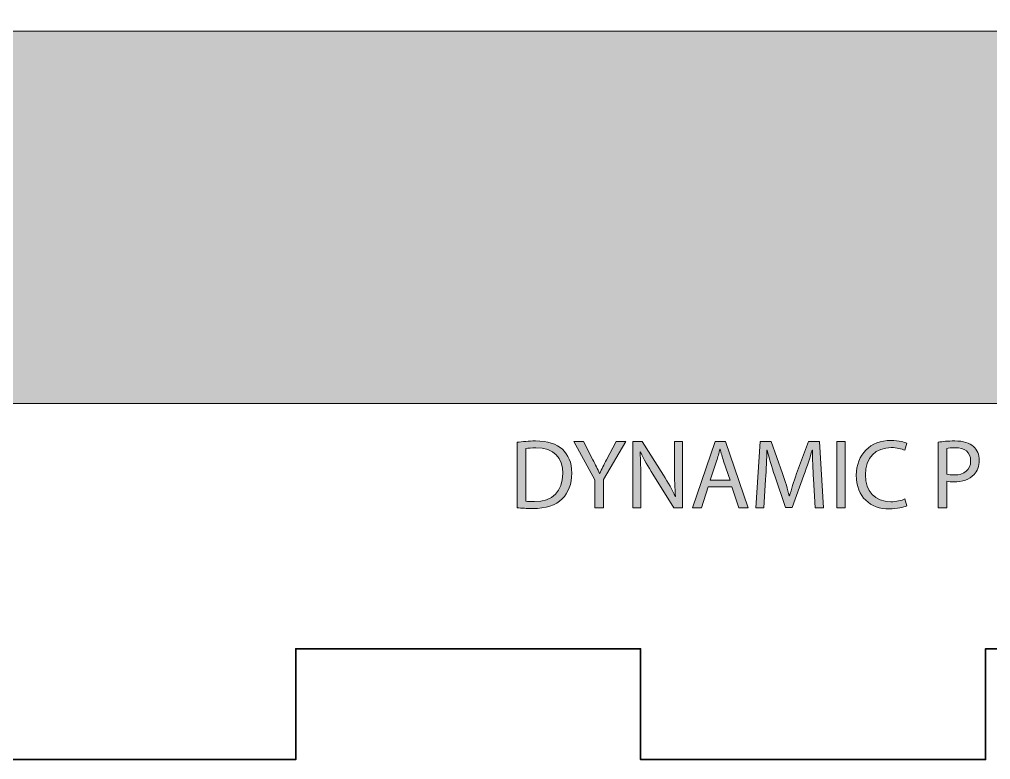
# Model space of a CAD drawing. Header units: inches. Extents: x 7.2 to 23.7, y -15.5 to -0.4.
# Drawn here: x 10.091 to 12.281, y -6.889 to -5.221 of the extents above; entities that cross this region are included whole.
import ezdxf

# ---------------------------------------------------------------- set-up
doc = ezdxf.new("R2010")
doc.units = ezdxf.units.IN
doc.header["$MEASUREMENT"] = 0
doc.layers.add('TOP', color=7, linetype='Continuous')

# ---------------------------------------------------------------- blocks, each defined once
blk = doc.blocks.new('block 12')
at = {"layer": 'TOP', "true_color": 0xffffff}
h = blk.add_hatch(color=7, dxfattribs=at)
h.dxf.hatch_style = 2
h.paths.add_polyline_path([(8.6344, -5.247), (8.6344, -5.4568), (8.2593, -5.4568), (8.2593, -5.8765), (8.6344, -5.8765), (8.6344, -6.0864), (17.1894, -6.0864), (17.1894, -5.247)])
at = {"layer": 'TOP', "lineweight": 0}
blk.add_lwpolyline([(8.6344, -5.247), (8.6344, -5.4568), (8.2593, -5.4568), (8.2593, -5.8765), (8.6344, -5.8765), (8.6344, -6.0864), (17.1894, -6.0864), (17.1894, -5.247), (8.6344, -5.247)], dxfattribs=at)
blk = doc.blocks.new('block 30')
at = {"layer": 'TOP', "true_color": 0xffffff}
h = blk.add_hatch(color=7, dxfattribs=at)
h.dxf.hatch_style = 2
edge = h.paths.add_edge_path()
edge.add_spline(control_points=[(11.2139, -6.1742), (11.2257, -6.1724), (11.2397, -6.1711), (11.255, -6.1711), (11.2828, -6.1711), (11.3026, -6.1776), (11.3157, -6.1898), (11.3291, -6.202), (11.3369, -6.2194), (11.3369, -6.2436), (11.3369, -6.268), (11.3293, -6.288), (11.3153, -6.3018), (11.3013, -6.3158), (11.2782, -6.3234), (11.249, -6.3234), (11.2353, -6.3234), (11.2237, -6.3227), (11.2139, -6.3216), (11.2139, -6.3216), (11.2139, -6.1742), (11.2139, -6.1742)], knot_values=[0, 0, 0, 0, 1, 1, 1, 2, 2, 2, 3, 3, 3, 4, 4, 4, 5, 5, 5, 6, 6, 6, 7, 7, 7, 7], degree=3, periodic=1)
edge = h.paths.add_edge_path()
edge.add_spline(control_points=[(11.2333, -6.3067), (11.2381, -6.3076), (11.2453, -6.3078), (11.2528, -6.3078), (11.2942, -6.3078), (11.3166, -6.2847), (11.3166, -6.2442), (11.3169, -6.2089), (11.2968, -6.1865), (11.2559, -6.1865), (11.2459, -6.1865), (11.2384, -6.1873), (11.2333, -6.1884), (11.2333, -6.1884), (11.2333, -6.3067), (11.2333, -6.3067)], knot_values=[0, 0, 0, 0, 1, 1, 1, 2, 2, 2, 3, 3, 3, 4, 4, 4, 5, 5, 5, 5], degree=3, periodic=1)
h = blk.add_hatch(color=7, dxfattribs=at)
h.dxf.hatch_style = 2
edge = h.paths.add_edge_path()
edge.add_spline(control_points=[(11.389, -6.3221), (11.389, -6.3221), (11.389, -6.2585), (11.389, -6.2585), (11.389, -6.2585), (11.3417, -6.1722), (11.3417, -6.1722), (11.3417, -6.1722), (11.3637, -6.1722), (11.3637, -6.1722), (11.3637, -6.1722), (11.3848, -6.2136), (11.3848, -6.2136), (11.3906, -6.2249), (11.395, -6.234), (11.3997, -6.2445), (11.3997, -6.2445), (11.4002, -6.2445), (11.4002, -6.2445), (11.4044, -6.2347), (11.4095, -6.2249), (11.4153, -6.2136), (11.4153, -6.2136), (11.4368, -6.1722), (11.4368, -6.1722), (11.4368, -6.1722), (11.4588, -6.1722), (11.4588, -6.1722), (11.4588, -6.1722), (11.4086, -6.2583), (11.4086, -6.2583), (11.4086, -6.2583), (11.4086, -6.3221), (11.4086, -6.3221), (11.4086, -6.3221), (11.389, -6.3221), (11.389, -6.3221)], knot_values=[0, 0, 0, 0, 1, 1, 1, 2, 2, 2, 3, 3, 3, 4, 4, 4, 5, 5, 5, 6, 6, 6, 7, 7, 7, 8, 8, 8, 9, 9, 9, 10, 10, 10, 11, 11, 11, 12, 12, 12, 12], degree=3, periodic=1)
h = blk.add_hatch(color=7, dxfattribs=at)
h.dxf.hatch_style = 2
edge = h.paths.add_edge_path()
edge.add_spline(control_points=[(11.4744, -6.3221), (11.4744, -6.3221), (11.4744, -6.1722), (11.4744, -6.1722), (11.4744, -6.1722), (11.4955, -6.1722), (11.4955, -6.1722), (11.4955, -6.1722), (11.5435, -6.248), (11.5435, -6.248), (11.5546, -6.2656), (11.5633, -6.2814), (11.5704, -6.2967), (11.5704, -6.2967), (11.5708, -6.2965), (11.5708, -6.2965), (11.5691, -6.2765), (11.5686, -6.2583), (11.5686, -6.2349), (11.5686, -6.2349), (11.5686, -6.1722), (11.5686, -6.1722), (11.5686, -6.1722), (11.5868, -6.1722), (11.5868, -6.1722), (11.5868, -6.1722), (11.5868, -6.3221), (11.5868, -6.3221), (11.5868, -6.3221), (11.5673, -6.3221), (11.5673, -6.3221), (11.5673, -6.3221), (11.5197, -6.246), (11.5197, -6.246), (11.5093, -6.2294), (11.4993, -6.2122), (11.4917, -6.196), (11.4917, -6.196), (11.491, -6.1962), (11.491, -6.1962), (11.4921, -6.2151), (11.4926, -6.2331), (11.4926, -6.258), (11.4926, -6.258), (11.4926, -6.3221), (11.4926, -6.3221), (11.4926, -6.3221), (11.4744, -6.3221), (11.4744, -6.3221)], knot_values=[0, 0, 0, 0, 1, 1, 1, 2, 2, 2, 3, 3, 3, 4, 4, 4, 5, 5, 5, 6, 6, 6, 7, 7, 7, 8, 8, 8, 9, 9, 9, 10, 10, 10, 11, 11, 11, 12, 12, 12, 13, 13, 13, 14, 14, 14, 15, 15, 15, 16, 16, 16, 16], degree=3, periodic=1)
h = blk.add_hatch(color=7, dxfattribs=at)
h.dxf.hatch_style = 2
h.paths.add_polyline_path([(11.6448, -6.2749), (11.6292, -6.3221), (11.6092, -6.3221), (11.6601, -6.1722), (11.6835, -6.1722), (11.7346, -6.3221), (11.7139, -6.3221), (11.6979, -6.2749)])
edge = h.paths.add_edge_path()
edge.add_spline(control_points=[(11.6939, -6.2598), (11.6939, -6.2598), (11.6793, -6.2167), (11.6793, -6.2167), (11.6759, -6.2069), (11.6737, -6.198), (11.6715, -6.1893), (11.6715, -6.1893), (11.671, -6.1893), (11.671, -6.1893), (11.6688, -6.1982), (11.6664, -6.2073), (11.6635, -6.2165), (11.6635, -6.2165), (11.6488, -6.2598), (11.6488, -6.2598), (11.6488, -6.2598), (11.6939, -6.2598), (11.6939, -6.2598)], knot_values=[0, 0, 0, 0, 1, 1, 1, 2, 2, 2, 3, 3, 3, 4, 4, 4, 5, 5, 5, 6, 6, 6, 6], degree=3, periodic=1)
h = blk.add_hatch(color=7, dxfattribs=at)
h.dxf.hatch_style = 2
edge = h.paths.add_edge_path()
edge.add_spline(control_points=[(11.882, -6.2563), (11.8809, -6.2354), (11.8795, -6.2102), (11.8797, -6.1916), (11.8797, -6.1916), (11.8791, -6.1916), (11.8791, -6.1916), (11.874, -6.2091), (11.8677, -6.2278), (11.8602, -6.2485), (11.8602, -6.2485), (11.8337, -6.3212), (11.8337, -6.3212), (11.8337, -6.3212), (11.8191, -6.3212), (11.8191, -6.3212), (11.8191, -6.3212), (11.7948, -6.2498), (11.7948, -6.2498), (11.7877, -6.2287), (11.7817, -6.2094), (11.7775, -6.1916), (11.7775, -6.1916), (11.777, -6.1916), (11.777, -6.1916), (11.7766, -6.2102), (11.7755, -6.2354), (11.7741, -6.2578), (11.7741, -6.2578), (11.7701, -6.3221), (11.7701, -6.3221), (11.7701, -6.3221), (11.7517, -6.3221), (11.7517, -6.3221), (11.7517, -6.3221), (11.7621, -6.1722), (11.7621, -6.1722), (11.7621, -6.1722), (11.7868, -6.1722), (11.7868, -6.1722), (11.7868, -6.1722), (11.8124, -6.2447), (11.8124, -6.2447), (11.8186, -6.2631), (11.8237, -6.2796), (11.8275, -6.2952), (11.8275, -6.2952), (11.8282, -6.2952), (11.8282, -6.2952), (11.8319, -6.28), (11.8373, -6.2636), (11.844, -6.2447), (11.844, -6.2447), (11.8706, -6.1722), (11.8706, -6.1722), (11.8706, -6.1722), (11.8953, -6.1722), (11.8953, -6.1722), (11.8953, -6.1722), (11.9046, -6.3221), (11.9046, -6.3221), (11.9046, -6.3221), (11.8857, -6.3221), (11.8857, -6.3221), (11.8857, -6.3221), (11.882, -6.2563), (11.882, -6.2563)], knot_values=[0, 0, 0, 0, 1, 1, 1, 2, 2, 2, 3, 3, 3, 4, 4, 4, 5, 5, 5, 6, 6, 6, 7, 7, 7, 8, 8, 8, 9, 9, 9, 10, 10, 10, 11, 11, 11, 12, 12, 12, 13, 13, 13, 14, 14, 14, 15, 15, 15, 16, 16, 16, 17, 17, 17, 18, 18, 18, 19, 19, 19, 20, 20, 20, 21, 21, 21, 22, 22, 22, 22], degree=3, periodic=1)
h = blk.add_hatch(color=7, dxfattribs=at)
h.dxf.hatch_style = 2
h.paths.add_polyline_path([(11.9537, -6.1722), (11.9537, -6.3221), (11.9344, -6.3221), (11.9344, -6.1722)])
h = blk.add_hatch(color=7, dxfattribs=at)
h.dxf.hatch_style = 2
edge = h.paths.add_edge_path()
edge.add_spline(control_points=[(12.0922, -6.3172), (12.0851, -6.3207), (12.0708, -6.3243), (12.0526, -6.3243), (12.0104, -6.3243), (11.9786, -6.2976), (11.9786, -6.2485), (11.9786, -6.2016), (12.0104, -6.1698), (12.0568, -6.1698), (12.0755, -6.1698), (12.0873, -6.1738), (12.0924, -6.1764), (12.0924, -6.1764), (12.0877, -6.1922), (12.0877, -6.1922), (12.0804, -6.1887), (12.0699, -6.186), (12.0575, -6.186), (12.0224, -6.186), (11.999, -6.2085), (11.999, -6.2478), (11.999, -6.2845), (12.0201, -6.3081), (12.0566, -6.3081), (12.0684, -6.3081), (12.0804, -6.3056), (12.0882, -6.3018), (12.0882, -6.3018), (12.0922, -6.3172), (12.0922, -6.3172)], knot_values=[0, 0, 0, 0, 1, 1, 1, 2, 2, 2, 3, 3, 3, 4, 4, 4, 5, 5, 5, 6, 6, 6, 7, 7, 7, 8, 8, 8, 9, 9, 9, 10, 10, 10, 10], degree=3, periodic=1)
h = blk.add_hatch(color=7, dxfattribs=at)
h.dxf.hatch_style = 2
edge = h.paths.add_edge_path()
edge.add_spline(control_points=[(12.1635, -6.174), (12.1728, -6.1724), (12.185, -6.1711), (12.2006, -6.1711), (12.2197, -6.1711), (12.2337, -6.1756), (12.2426, -6.1836), (12.2508, -6.1907), (12.2557, -6.2016), (12.2557, -6.2149), (12.2557, -6.2285), (12.2517, -6.2391), (12.2442, -6.2469), (12.2339, -6.2578), (12.2173, -6.2634), (12.1984, -6.2634), (12.1926, -6.2634), (12.1872, -6.2631), (12.1828, -6.262), (12.1828, -6.262), (12.1828, -6.3221), (12.1828, -6.3221), (12.1828, -6.3221), (12.1635, -6.3221), (12.1635, -6.3221), (12.1635, -6.3221), (12.1635, -6.174), (12.1635, -6.174)], knot_values=[0, 0, 0, 0, 1, 1, 1, 2, 2, 2, 3, 3, 3, 4, 4, 4, 5, 5, 5, 6, 6, 6, 7, 7, 7, 8, 8, 8, 9, 9, 9, 9], degree=3, periodic=1)
edge = h.paths.add_edge_path()
edge.add_spline(control_points=[(12.1828, -6.2463), (12.187, -6.2474), (12.1924, -6.2478), (12.1988, -6.2478), (12.2222, -6.2478), (12.2364, -6.2365), (12.2364, -6.2158), (12.2364, -6.196), (12.2224, -6.1865), (12.201, -6.1865), (12.1926, -6.1865), (12.1861, -6.1871), (12.1828, -6.188), (12.1828, -6.188), (12.1828, -6.2463), (12.1828, -6.2463)], knot_values=[0, 0, 0, 0, 1, 1, 1, 2, 2, 2, 3, 3, 3, 4, 4, 4, 5, 5, 5, 5], degree=3, periodic=1)
at = {"layer": 'TOP', "lineweight": 0}
for points in [[(11.6448, -6.2749), (11.6292, -6.3221), (11.6092, -6.3221), (11.6601, -6.1722), (11.6835, -6.1722), (11.7346, -6.3221), (11.7139, -6.3221), (11.6979, -6.2749), (11.6448, -6.2749)], [(11.9537, -6.1722), (11.9537, -6.3221), (11.9344, -6.3221), (11.9344, -6.1722), (11.9537, -6.1722)]]:
    blk.add_lwpolyline(points, dxfattribs=at)
for points, knots in [([(11.2139, -6.1742), (11.2257, -6.1724), (11.2397, -6.1711), (11.255, -6.1711), (11.2828, -6.1711), (11.3026, -6.1776), (11.3157, -6.1898), (11.3291, -6.202), (11.3369, -6.2194), (11.3369, -6.2436), (11.3369, -6.268), (11.3293, -6.288), (11.3153, -6.3018), (11.3013, -6.3158), (11.2782, -6.3234), (11.249, -6.3234), (11.2353, -6.3234), (11.2237, -6.3227), (11.2139, -6.3216), (11.2139, -6.3216), (11.2139, -6.1742), (11.2139, -6.1742)], [0, 0, 0, 0, 1, 1, 1, 2, 2, 2, 3, 3, 3, 4, 4, 4, 5, 5, 5, 6, 6, 6, 7, 7, 7, 7]), ([(11.389, -6.3221), (11.389, -6.3221), (11.389, -6.2585), (11.389, -6.2585), (11.389, -6.2585), (11.3417, -6.1722), (11.3417, -6.1722), (11.3417, -6.1722), (11.3637, -6.1722), (11.3637, -6.1722), (11.3637, -6.1722), (11.3848, -6.2136), (11.3848, -6.2136), (11.3906, -6.2249), (11.395, -6.234), (11.3997, -6.2445), (11.3997, -6.2445), (11.4002, -6.2445), (11.4002, -6.2445), (11.4044, -6.2347), (11.4095, -6.2249), (11.4153, -6.2136), (11.4153, -6.2136), (11.4368, -6.1722), (11.4368, -6.1722), (11.4368, -6.1722), (11.4588, -6.1722), (11.4588, -6.1722), (11.4588, -6.1722), (11.4086, -6.2583), (11.4086, -6.2583), (11.4086, -6.2583), (11.4086, -6.3221), (11.4086, -6.3221), (11.4086, -6.3221), (11.389, -6.3221), (11.389, -6.3221)], [0, 0, 0, 0, 1, 1, 1, 2, 2, 2, 3, 3, 3, 4, 4, 4, 5, 5, 5, 6, 6, 6, 7, 7, 7, 8, 8, 8, 9, 9, 9, 10, 10, 10, 11, 11, 11, 12, 12, 12, 12]), ([(11.4744, -6.3221), (11.4744, -6.3221), (11.4744, -6.1722), (11.4744, -6.1722), (11.4744, -6.1722), (11.4955, -6.1722), (11.4955, -6.1722), (11.4955, -6.1722), (11.5435, -6.248), (11.5435, -6.248), (11.5546, -6.2656), (11.5633, -6.2814), (11.5704, -6.2967), (11.5704, -6.2967), (11.5708, -6.2965), (11.5708, -6.2965), (11.5691, -6.2765), (11.5686, -6.2583), (11.5686, -6.2349), (11.5686, -6.2349), (11.5686, -6.1722), (11.5686, -6.1722), (11.5686, -6.1722), (11.5868, -6.1722), (11.5868, -6.1722), (11.5868, -6.1722), (11.5868, -6.3221), (11.5868, -6.3221), (11.5868, -6.3221), (11.5673, -6.3221), (11.5673, -6.3221), (11.5673, -6.3221), (11.5197, -6.246), (11.5197, -6.246), (11.5093, -6.2294), (11.4993, -6.2122), (11.4917, -6.196), (11.4917, -6.196), (11.491, -6.1962), (11.491, -6.1962), (11.4921, -6.2151), (11.4926, -6.2331), (11.4926, -6.258), (11.4926, -6.258), (11.4926, -6.3221), (11.4926, -6.3221), (11.4926, -6.3221), (11.4744, -6.3221), (11.4744, -6.3221)], [0, 0, 0, 0, 1, 1, 1, 2, 2, 2, 3, 3, 3, 4, 4, 4, 5, 5, 5, 6, 6, 6, 7, 7, 7, 8, 8, 8, 9, 9, 9, 10, 10, 10, 11, 11, 11, 12, 12, 12, 13, 13, 13, 14, 14, 14, 15, 15, 15, 16, 16, 16, 16]), ([(11.882, -6.2563), (11.8809, -6.2354), (11.8795, -6.2102), (11.8797, -6.1916), (11.8797, -6.1916), (11.8791, -6.1916), (11.8791, -6.1916), (11.874, -6.2091), (11.8677, -6.2278), (11.8602, -6.2485), (11.8602, -6.2485), (11.8337, -6.3212), (11.8337, -6.3212), (11.8337, -6.3212), (11.8191, -6.3212), (11.8191, -6.3212), (11.8191, -6.3212), (11.7948, -6.2498), (11.7948, -6.2498), (11.7877, -6.2287), (11.7817, -6.2094), (11.7775, -6.1916), (11.7775, -6.1916), (11.777, -6.1916), (11.777, -6.1916), (11.7766, -6.2102), (11.7755, -6.2354), (11.7741, -6.2578), (11.7741, -6.2578), (11.7701, -6.3221), (11.7701, -6.3221), (11.7701, -6.3221), (11.7517, -6.3221), (11.7517, -6.3221), (11.7517, -6.3221), (11.7621, -6.1722), (11.7621, -6.1722), (11.7621, -6.1722), (11.7868, -6.1722), (11.7868, -6.1722), (11.7868, -6.1722), (11.8124, -6.2447), (11.8124, -6.2447), (11.8186, -6.2631), (11.8237, -6.2796), (11.8275, -6.2952), (11.8275, -6.2952), (11.8282, -6.2952), (11.8282, -6.2952), (11.8319, -6.28), (11.8373, -6.2636), (11.844, -6.2447), (11.844, -6.2447), (11.8706, -6.1722), (11.8706, -6.1722), (11.8706, -6.1722), (11.8953, -6.1722), (11.8953, -6.1722), (11.8953, -6.1722), (11.9046, -6.3221), (11.9046, -6.3221), (11.9046, -6.3221), (11.8857, -6.3221), (11.8857, -6.3221), (11.8857, -6.3221), (11.882, -6.2563), (11.882, -6.2563)], [0, 0, 0, 0, 1, 1, 1, 2, 2, 2, 3, 3, 3, 4, 4, 4, 5, 5, 5, 6, 6, 6, 7, 7, 7, 8, 8, 8, 9, 9, 9, 10, 10, 10, 11, 11, 11, 12, 12, 12, 13, 13, 13, 14, 14, 14, 15, 15, 15, 16, 16, 16, 17, 17, 17, 18, 18, 18, 19, 19, 19, 20, 20, 20, 21, 21, 21, 22, 22, 22, 22]), ([(12.0922, -6.3172), (12.0851, -6.3207), (12.0708, -6.3243), (12.0526, -6.3243), (12.0104, -6.3243), (11.9786, -6.2976), (11.9786, -6.2485), (11.9786, -6.2016), (12.0104, -6.1698), (12.0568, -6.1698), (12.0755, -6.1698), (12.0873, -6.1738), (12.0924, -6.1764), (12.0924, -6.1764), (12.0877, -6.1922), (12.0877, -6.1922), (12.0804, -6.1887), (12.0699, -6.186), (12.0575, -6.186), (12.0224, -6.186), (11.999, -6.2085), (11.999, -6.2478), (11.999, -6.2845), (12.0201, -6.3081), (12.0566, -6.3081), (12.0684, -6.3081), (12.0804, -6.3056), (12.0882, -6.3018), (12.0882, -6.3018), (12.0922, -6.3172), (12.0922, -6.3172)], [0, 0, 0, 0, 1, 1, 1, 2, 2, 2, 3, 3, 3, 4, 4, 4, 5, 5, 5, 6, 6, 6, 7, 7, 7, 8, 8, 8, 9, 9, 9, 10, 10, 10, 10]), ([(12.1635, -6.174), (12.1728, -6.1724), (12.185, -6.1711), (12.2006, -6.1711), (12.2197, -6.1711), (12.2337, -6.1756), (12.2426, -6.1836), (12.2508, -6.1907), (12.2557, -6.2016), (12.2557, -6.2149), (12.2557, -6.2285), (12.2517, -6.2391), (12.2442, -6.2469), (12.2339, -6.2578), (12.2173, -6.2634), (12.1984, -6.2634), (12.1926, -6.2634), (12.1872, -6.2631), (12.1828, -6.262), (12.1828, -6.262), (12.1828, -6.3221), (12.1828, -6.3221), (12.1828, -6.3221), (12.1635, -6.3221), (12.1635, -6.3221), (12.1635, -6.3221), (12.1635, -6.174), (12.1635, -6.174)], [0, 0, 0, 0, 1, 1, 1, 2, 2, 2, 3, 3, 3, 4, 4, 4, 5, 5, 5, 6, 6, 6, 7, 7, 7, 8, 8, 8, 9, 9, 9, 9]), ([(11.2333, -6.3067), (11.2381, -6.3076), (11.2453, -6.3078), (11.2528, -6.3078), (11.2942, -6.3078), (11.3166, -6.2847), (11.3166, -6.2442), (11.3169, -6.2089), (11.2968, -6.1865), (11.2559, -6.1865), (11.2459, -6.1865), (11.2384, -6.1873), (11.2333, -6.1884), (11.2333, -6.1884), (11.2333, -6.3067), (11.2333, -6.3067)], [0, 0, 0, 0, 1, 1, 1, 2, 2, 2, 3, 3, 3, 4, 4, 4, 5, 5, 5, 5]), ([(11.6939, -6.2598), (11.6939, -6.2598), (11.6793, -6.2167), (11.6793, -6.2167), (11.6759, -6.2069), (11.6737, -6.198), (11.6715, -6.1893), (11.6715, -6.1893), (11.671, -6.1893), (11.671, -6.1893), (11.6688, -6.1982), (11.6664, -6.2073), (11.6635, -6.2165), (11.6635, -6.2165), (11.6488, -6.2598), (11.6488, -6.2598), (11.6488, -6.2598), (11.6939, -6.2598), (11.6939, -6.2598)], [0, 0, 0, 0, 1, 1, 1, 2, 2, 2, 3, 3, 3, 4, 4, 4, 5, 5, 5, 6, 6, 6, 6]), ([(12.1828, -6.2463), (12.187, -6.2474), (12.1924, -6.2478), (12.1988, -6.2478), (12.2222, -6.2478), (12.2364, -6.2365), (12.2364, -6.2158), (12.2364, -6.196), (12.2224, -6.1865), (12.201, -6.1865), (12.1926, -6.1865), (12.1861, -6.1871), (12.1828, -6.188), (12.1828, -6.188), (12.1828, -6.2463), (12.1828, -6.2463)], [0, 0, 0, 0, 1, 1, 1, 2, 2, 2, 3, 3, 3, 4, 4, 4, 5, 5, 5, 5])]:
    blk.add_open_spline(points, degree=3, knots=knots, dxfattribs=at)
blk = doc.blocks.new('block 11')
at = {"layer": 'TOP'}
for name in ['block 12', 'block 30']:
    blk.add_blockref(name, (0, 0), dxfattribs=at)

msp = doc.modelspace()

# ---------------------------------------------------------------- linework, layer by layer
at = {"layer": 'TOP', "color": 1, "lineweight": 35, "true_color": 0xff0000}
msp.add_open_spline([(16.1588, -6.6395), (16.1588, -6.6395), (15.3811, -6.6395), (15.3811, -6.6395), (15.3811, -6.6395), (15.3811, -6.8895), (15.3811, -6.8895), (15.3811, -6.8895), (14.6033, -6.8895), (14.6033, -6.8895), (14.6033, -6.8895), (14.6033, -6.6395), (14.6033, -6.6395), (14.6033, -6.6395), (13.8255, -6.6395), (13.8255, -6.6395), (13.8255, -6.6395), (13.8255, -6.8895), (13.8255, -6.8895), (13.8255, -6.8895), (13.0477, -6.8895), (13.0477, -6.8895), (13.0477, -6.8895), (13.0477, -6.6395), (13.0477, -6.6395), (13.0477, -6.6395), (12.27, -6.6395), (12.27, -6.6395), (12.27, -6.6395), (12.27, -6.8895), (12.27, -6.8895), (12.27, -6.8895), (11.4922, -6.8895), (11.4922, -6.8895), (11.4922, -6.8895), (11.4922, -6.6395), (11.4922, -6.6395), (11.4922, -6.6395), (10.7144, -6.6395), (10.7144, -6.6395), (10.7144, -6.6395), (10.7144, -6.8895), (10.7144, -6.8895), (10.7144, -6.8895), (9.9366, -6.8895), (9.9366, -6.8895), (9.9366, -6.8895), (9.9366, -6.6395), (9.9366, -6.6395), (9.9366, -6.6395), (9.1588, -6.6395), (9.1588, -6.6395), (8.1928, -6.6395), (7.4088, -5.8555), (7.4088, -4.8895), (7.4088, -4.8895), (7.4088, -4.3895), (7.4088, -4.3895), (7.4088, -4.3895), (7.1588, -4.3895), (7.1588, -4.3895), (7.1588, -4.3895), (7.1588, -3.8895), (7.1588, -3.8895), (7.1588, -3.8895), (7.4088, -3.8895), (7.4088, -3.8895), (7.4088, -3.8895), (7.4088, -3.3895), (7.4088, -3.3895), (7.4088, -3.3895), (7.1588, -3.3895), (7.1588, -3.3895), (7.1588, -3.3895), (7.1588, -2.8895), (7.1588, -2.8895), (7.1588, -2.8895), (7.4088, -2.8895), (7.4088, -2.8895), (7.4088, -2.8895), (7.4088, -2.3895), (7.4088, -2.3895), (7.4088, -1.4235), (8.1928, -0.6395), (9.1588, -0.6395), (9.1588, -0.6395), (9.1588, -0.6395), (9.1588, -0.6395), (9.1588, -0.6395), (11.1588, -0.6395), (11.1588, -0.6395), (11.1588, -0.6395), (11.1588, -0.3895), (11.1588, -0.3895), (11.1588, -0.3895), (11.9088, -0.3895), (11.9088, -0.3895), (11.9088, -0.3895), (11.9088, -0.6395), (11.9088, -0.6395), (11.9088, -0.6395), (13.4088, -0.6395), (13.4088, -0.6395), (13.4088, -0.6395), (13.4088, -0.3895), (13.4088, -0.3895), (13.4088, -0.3895), (14.1588, -0.3895), (14.1588, -0.3895), (14.1588, -0.3895), (14.1588, -0.6395), (14.1588, -0.6395), (14.1588, -0.6395), (16.1588, -0.6395), (16.1588, -0.6395), (17.1248, -0.6395), (17.9088, -1.4235), (17.9088, -2.3895), (17.9088, -2.3895), (17.9088, -2.8895), (17.9088, -2.8895), (17.9088, -2.8895), (18.1588, -2.8895), (18.1588, -2.8895), (18.1588, -2.8895), (18.1588, -3.3895), (18.1588, -3.3895), (18.1588, -3.3895), (17.9088, -3.3895), (17.9088, -3.3895), (17.9088, -3.3895), (17.9088, -3.8895), (17.9088, -3.8895), (17.9088, -3.8895), (18.1588, -3.8895), (18.1588, -3.8895), (18.1588, -3.8895), (18.1588, -4.3895), (18.1588, -4.3895), (18.1588, -4.3895), (17.9088, -4.3895), (17.9088, -4.3895), (17.9088, -4.3895), (17.9088, -4.8895), (17.9088, -4.8895), (17.9088, -5.8555), (17.1248, -6.6395), (16.1588, -6.6395), (16.1588, -6.6395), (16.1588, -6.6395), (16.1588, -6.6395)], degree=3, knots=[0, 0, 0, 0, 1, 1, 1, 2, 2, 2, 3, 3, 3, 4, 4, 4, 5, 5, 5, 6, 6, 6, 7, 7, 7, 8, 8, 8, 9, 9, 9, 10, 10, 10, 11, 11, 11, 12, 12, 12, 13, 13, 13, 14, 14, 14, 15, 15, 15, 16, 16, 16, 17, 17, 17, 18, 18, 18, 19, 19, 19, 20, 20, 20, 21, 21, 21, 22, 22, 22, 23, 23, 23, 24, 24, 24, 25, 25, 25, 26, 26, 26, 27, 27, 27, 28, 28, 28, 29, 29, 29, 30, 30, 30, 31, 31, 31, 32, 32, 32, 33, 33, 33, 34, 34, 34, 35, 35, 35, 36, 36, 36, 37, 37, 37, 38, 38, 38, 39, 39, 39, 40, 40, 40, 41, 41, 41, 42, 42, 42, 43, 43, 43, 44, 44, 44, 45, 45, 45, 46, 46, 46, 47, 47, 47, 48, 48, 48, 49, 49, 49, 50, 50, 50, 50], dxfattribs=at)

# ---------------------------------------------------------------- block references
at = {"layer": 'TOP'}
msp.add_blockref('block 11', (0, 0), dxfattribs=at)

doc.saveas('drawing.dxf')
